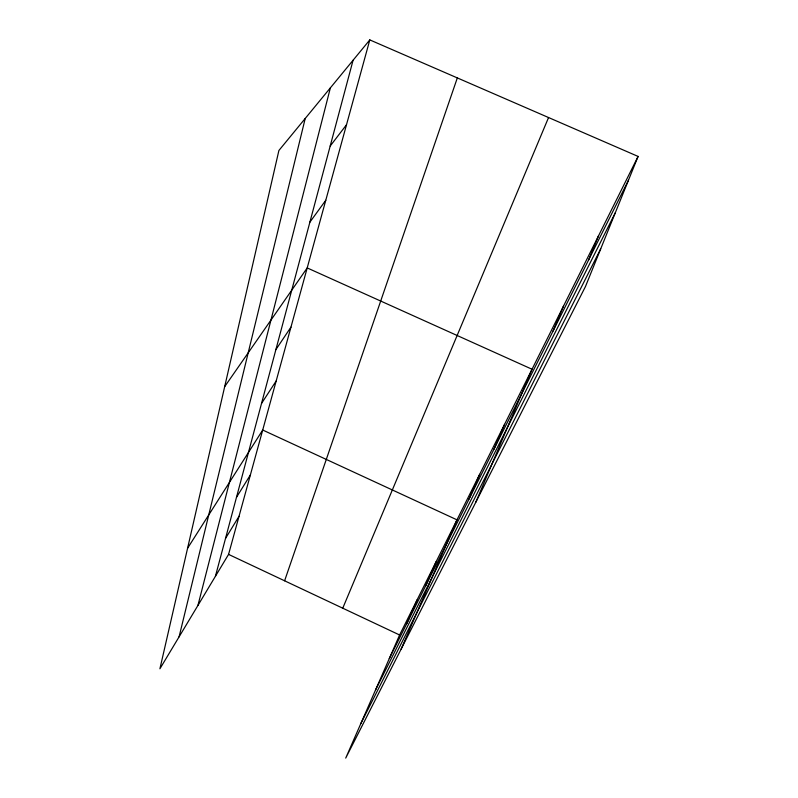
<?xml version="1.0" encoding="UTF-8"?>
<svg xmlns="http://www.w3.org/2000/svg" width="798" height="798" viewBox="0 0 798 798"><rect width="100%" height="100%" fill="white"/><g stroke="black" fill="none" stroke-linecap="round" stroke-linejoin="round"><path stroke-width="1.2" d="M179.081 636.844L305.215 118.473M197.934 605.433L330.372 87.87M215.41 576.316L353.075 60.249M369.803 39.9L278.901 150.483L159.909 668.784L228.567 554.391L369.803 39.9L638.091 156.428L585.453 286.562L345.714 758.1L399.608 634.989L638.091 156.428M284.607 580.794L457.334 77.915M588.465 260.248L598.56 235.749M553.064 331.03L563.438 306.223M342.751 608.196L548.555 117.535M475.768 502.311L532.037 369.245L307.21 267.929L224.677 386.661M493.972 449.214L504.575 424.346M469.054 499.039L479.678 474.311M401.155 649.053L456.995 519.847L262.712 430.032L187.59 548.226M425.713 585.732L436.237 561.493M406.741 623.667L417.174 599.737M389.284 658.569L628.425 180.328M375.579 689.901L615.288 212.807M360.776 723.696L600.714 248.826M225.515 538.431L239.031 516.286M236.487 497.294L250.373 474.97M261.525 403.449L276.178 380.965M275.889 349.604L290.941 327.17M309.883 222.173L325.774 200.278M330.192 146.044L346.512 124.757M228.567 554.391L399.608 634.989"/></g></svg>
